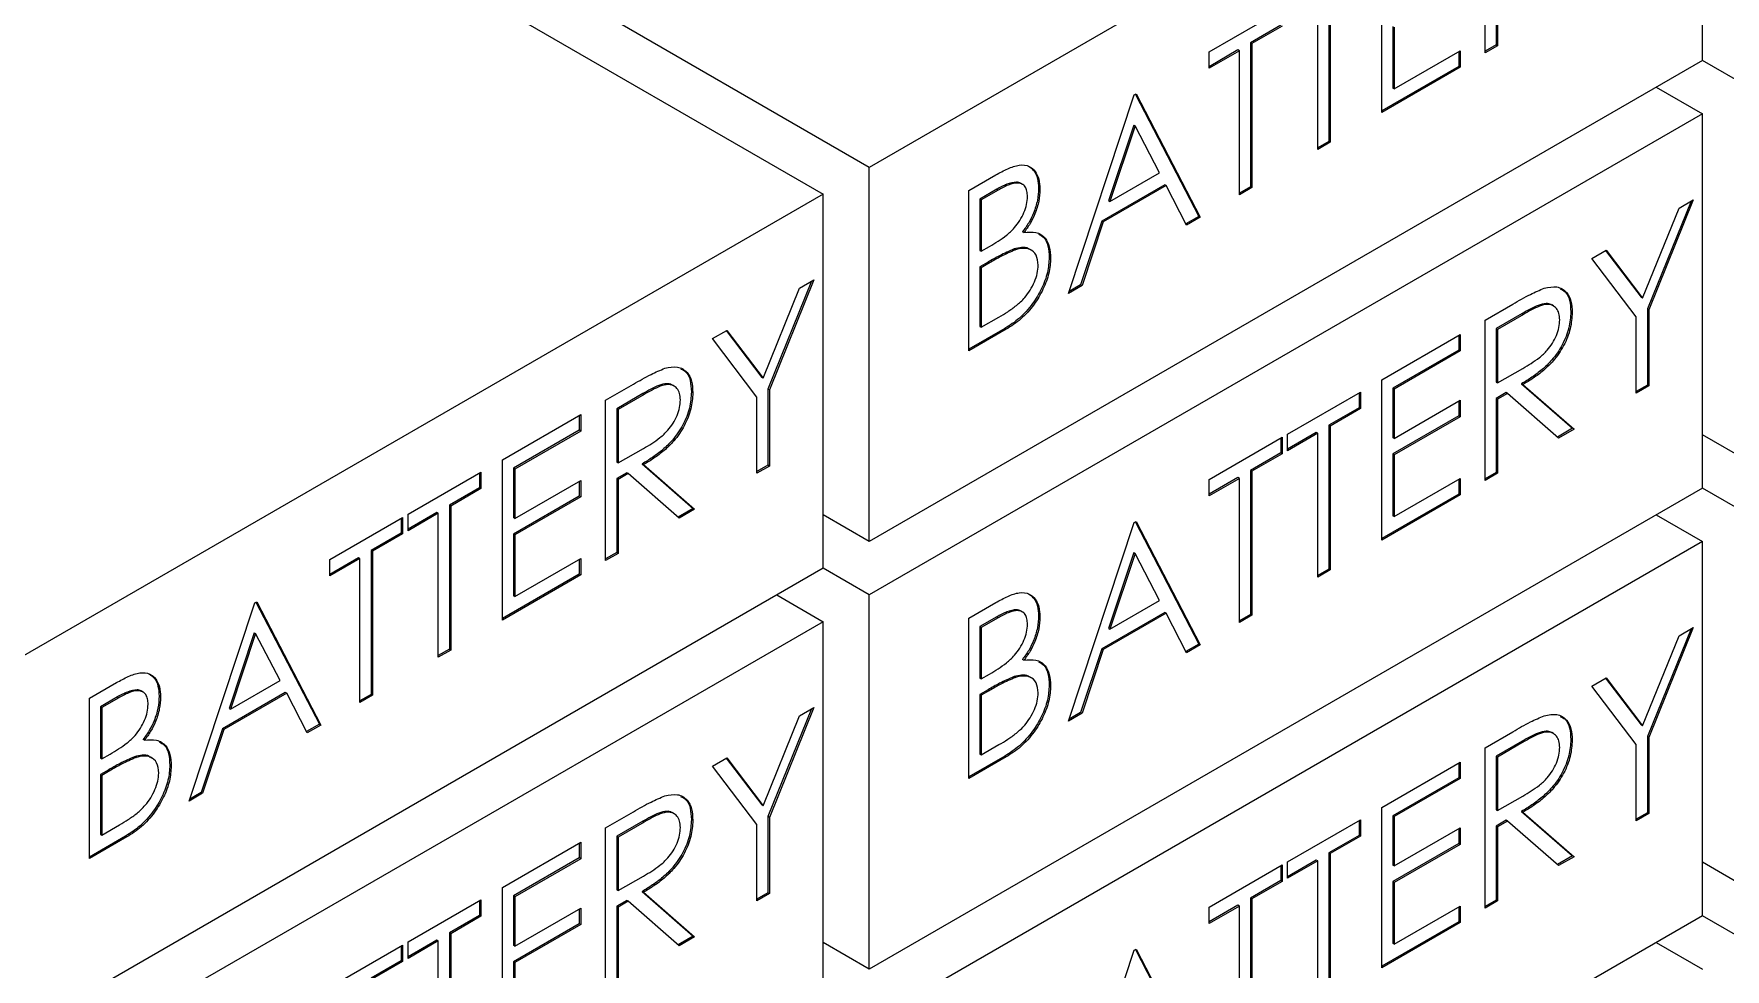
# Model space of a CAD drawing. Header units: millimetres. Extents: x 0 to 17520, y 0 to 12300.
# Drawn here: x 15030.5 to 15288.9, y 10378.2 to 10521.1 of the extents above; entities that cross this region are included whole.
import ezdxf

# ---------------------------------------------------------------- set-up
doc = ezdxf.new("R2010")
doc.units = ezdxf.units.MM
doc.header["$LTSCALE"] = 30

msp = doc.modelspace()

# ---------------------------------------------------------------- linework, layer by layer
for p, q in [((15158.121, 10500.73), (14981.344, 10602.781)), ((14974.273, 10598.699), (15151.05, 10496.648)), ((15285.4, 10574.207), (15158.121, 10500.73)), ((15285.4, 10517.049), (15285.4, 10574.207)), ((15252.184, 10518.215), (15252.184, 10542.711)), ((15236.41, 10509.109), (15236.41, 10533.605)), ((15253.875, 10530.742), (15253.875, 10519.436)), ((15254.087, 10530.62), (15254.087, 10519.314)), ((15210.029, 10518.376), (15221.18, 10524.813)), ((15226.619, 10503.457), (15226.619, 10525.44)), ((15228.311, 10526.662), (15228.311, 10504.678)), ((15228.523, 10526.539), (15228.523, 10504.556)), ((15220.967, 10522.423), (15216.344, 10519.754)), ((15221.18, 10522.3), (15216.556, 10519.631)), ((15238.101, 10522.264), (15238.101, 10512.843)), ((15238.313, 10522.142), (15238.313, 10512.72)), ((15216.344, 10519.754), (15216.344, 10497.77)), ((15216.556, 10519.631), (15216.344, 10519.754)), ((15216.556, 10519.631), (15216.556, 10497.648)), ((15253.875, 10519.436), (15252.184, 10518.46)), ((15254.087, 10519.314), (15252.184, 10518.215)), ((15254.087, 10519.314), (15253.875, 10519.436)), ((15285.4, 10517.049), (15158.121, 10443.572)), ((15214.44, 10518.655), (15210.029, 10516.108)), ((15214.652, 10518.532), (15210.029, 10515.863)), ((15210.029, 10515.863), (15210.029, 10518.376)), ((15214.652, 10518.532), (15214.44, 10518.655)), ((15214.652, 10496.549), (15214.652, 10518.532)), ((15238.313, 10512.72), (15248.376, 10518.529)), ((15248.164, 10518.407), (15248.164, 10516.139)), ((15248.376, 10518.529), (15248.376, 10516.017)), ((15292.471, 10512.965), (15285.399, 10517.048)), ((15248.164, 10516.139), (15236.41, 10509.354)), ((15248.376, 10516.017), (15236.41, 10509.109)), ((15248.376, 10516.017), (15248.164, 10516.139)), ((15188.544, 10481.476), (15198.607, 10511.782)), ((15198.607, 10511.782), (15198.879, 10511.939)), ((15198.764, 10511.873), (15208.457, 10493.217)), ((15198.879, 10511.939), (15208.669, 10493.094)), ((15238.313, 10512.72), (15238.101, 10512.843)), ((15278.328, 10512.966), (15285.4, 10508.883)), ((15285.4, 10508.883), (15158.121, 10435.407)), ((15198.509, 10507.196), (15194.668, 10495.62)), ((15198.721, 10507.073), (15194.88, 10495.498)), ((15198.509, 10507.196), (15198.721, 10507.073)), ((15202.461, 10499.874), (15198.721, 10507.073)), ((15285.4, 10451.726), (15285.4, 10508.883)), ((15228.311, 10504.678), (15226.619, 10503.701)), ((15228.523, 10504.556), (15226.619, 10503.457)), ((15228.523, 10504.556), (15228.311, 10504.678)), ((15158.121, 10443.572), (15158.121, 10500.73)), ((15173.314, 10497.18), (15177.453, 10499.57)), ((15194.88, 10495.498), (15202.461, 10499.874)), ((15151.05, 10496.648), (15023.77, 10423.171)), ((15151.05, 10439.49), (15151.05, 10496.648)), ((15173.314, 10472.684), (15173.314, 10497.18)), ((15177.589, 10497.381), (15175.006, 10495.89)), ((15177.801, 10497.259), (15175.218, 10495.767)), ((15177.589, 10497.381), (15177.801, 10497.259)), ((15181.535, 10498.122), (15181.269, 10498.275)), ((15184.193, 10497.39), (15183.98, 10497.513)), ((15203.252, 10498.063), (15193.635, 10492.512)), ((15203.464, 10497.941), (15193.847, 10492.389)), ((15203.464, 10497.941), (15203.252, 10498.063)), ((15206.6, 10491.9), (15203.464, 10497.941)), ((15216.344, 10497.77), (15214.652, 10496.793)), ((15216.556, 10497.648), (15214.652, 10496.549)), ((15216.556, 10497.648), (15216.344, 10497.77)), ((15175.006, 10495.89), (15175.006, 10488.038)), ((15175.006, 10495.89), (15175.218, 10495.767)), ((15175.218, 10495.767), (15175.218, 10487.916)), ((15194.668, 10495.62), (15194.88, 10495.498)), ((15276.257, 10480.759), (15281.823, 10494.498)), ((15283.662, 10495.56), (15276.992, 10479.103)), ((15284.003, 10495.757), (15277.204, 10478.98)), ((15281.823, 10494.498), (15284.003, 10495.757)), ((15181.741, 10490.764), (15181.528, 10490.886)), ((15193.635, 10492.512), (15190.41, 10482.798)), ((15193.847, 10492.389), (15190.622, 10482.676)), ((15193.847, 10492.389), (15193.635, 10492.512)), ((15208.457, 10493.217), (15206.502, 10492.088)), ((15208.669, 10493.094), (15206.6, 10491.9)), ((15208.669, 10493.094), (15208.457, 10493.217)), ((15175.218, 10487.916), (15176.497, 10488.654)), ((15180.237, 10488.256), (15180.449, 10488.134)), ((15175.006, 10488.038), (15175.218, 10487.916)), ((15176.268, 10486.254), (15175.006, 10485.526)), ((15176.48, 10486.132), (15175.218, 10485.403)), ((15176.268, 10486.254), (15176.48, 10486.132)), ((15182.88, 10488.057), (15182.615, 10488.21)), ((15185.824, 10486.86), (15185.612, 10486.982)), ((15268.501, 10486.808), (15270.681, 10488.066)), ((15275.301, 10477.881), (15268.501, 10486.808)), ((15270.599, 10488.019), (15276.044, 10480.881)), ((15270.681, 10488.066), (15276.257, 10480.759)), ((15149.311, 10483.324), (15142.642, 10466.867)), ((15149.653, 10483.521), (15142.854, 10466.745)), ((15147.473, 10482.263), (15149.653, 10483.521)), ((15175.006, 10485.526), (15175.006, 10476.418)), ((15175.006, 10485.526), (15175.218, 10485.403)), ((15175.218, 10485.403), (15175.218, 10476.296)), ((15141.906, 10468.524), (15147.473, 10482.263)), ((15190.622, 10482.676), (15188.544, 10481.476)), ((15190.41, 10482.798), (15188.645, 10481.779)), ((15190.622, 10482.676), (15190.41, 10482.798)), ((15276.257, 10480.759), (15276.044, 10480.881)), ((15252.184, 10477.388), (15256.429, 10479.838)), ((15257.853, 10478.393), (15253.875, 10476.097)), ((15258.065, 10478.27), (15254.087, 10475.974)), ((15257.853, 10478.393), (15258.065, 10478.27)), ((15262.647, 10479.551), (15262.382, 10479.704)), ((15265.51, 10478.53), (15265.298, 10478.652)), ((15276.992, 10479.103), (15276.992, 10467.458)), ((15277.204, 10478.98), (15276.992, 10479.103)), ((15277.204, 10478.98), (15277.204, 10467.336)), ((15134.151, 10474.572), (15136.331, 10475.831)), ((15136.249, 10475.783), (15141.694, 10468.646)), ((15136.331, 10475.831), (15141.906, 10468.524)), ((15178.839, 10476.118), (15173.314, 10472.929)), ((15179.051, 10475.996), (15173.314, 10472.684)), ((15175.006, 10476.418), (15175.218, 10476.296)), ((15175.218, 10476.296), (15177.929, 10477.861)), ((15179.051, 10475.996), (15178.839, 10476.118)), ((15252.184, 10452.891), (15252.184, 10477.388)), ((15253.875, 10476.097), (15253.875, 10467.931)), ((15253.875, 10476.097), (15254.087, 10475.974)), ((15254.087, 10475.974), (15254.087, 10467.809)), ((15275.301, 10466.237), (15275.301, 10477.881)), ((15140.95, 10465.646), (15134.151, 10474.572)), ((15236.41, 10468.282), (15248.376, 10475.19)), ((15248.164, 10472.8), (15238.101, 10466.991)), ((15248.164, 10475.067), (15248.164, 10472.8)), ((15248.376, 10472.677), (15248.164, 10472.8)), ((15248.376, 10475.19), (15248.376, 10472.677)), ((15248.376, 10472.677), (15238.313, 10466.868)), ((15117.833, 10465.152), (15122.078, 10467.603)), ((15141.906, 10468.524), (15141.694, 10468.646)), ((15236.41, 10443.785), (15236.41, 10468.282)), ((15253.875, 10467.931), (15254.087, 10467.809)), ((15254.087, 10467.809), (15257.971, 10470.017)), ((15257.776, 10467.671), (15265.57, 10460.864)), ((15257.988, 10467.548), (15257.776, 10467.671)), ((15117.833, 10440.656), (15117.833, 10465.152)), ((15123.502, 10466.157), (15119.525, 10463.861)), ((15123.714, 10466.035), (15119.737, 10463.739)), ((15123.502, 10466.157), (15123.714, 10466.035)), ((15128.296, 10467.315), (15128.031, 10467.468)), ((15131.16, 10466.294), (15130.947, 10466.417)), ((15140.95, 10454.001), (15140.95, 10465.646)), ((15142.642, 10466.867), (15142.642, 10455.223)), ((15142.854, 10466.745), (15142.642, 10466.867)), ((15142.854, 10466.745), (15142.854, 10455.1)), ((15221.996, 10459.96), (15233.146, 10466.398)), ((15232.934, 10466.275), (15232.934, 10464.008)), ((15233.146, 10466.398), (15233.146, 10463.885)), ((15238.101, 10466.991), (15238.101, 10459.453)), ((15238.313, 10466.868), (15238.101, 10466.991)), ((15238.313, 10466.868), (15238.313, 10459.331)), ((15238.313, 10459.331), (15248.376, 10465.14)), ((15248.164, 10465.017), (15248.164, 10462.75)), ((15248.376, 10465.14), (15248.376, 10462.627)), ((15255.422, 10466.312), (15253.875, 10465.419)), ((15253.875, 10465.419), (15253.875, 10454.113)), ((15254.087, 10465.296), (15253.875, 10465.419)), ((15255.634, 10466.189), (15254.087, 10465.296)), ((15254.087, 10465.296), (15254.087, 10453.99)), ((15255.634, 10466.189), (15255.422, 10466.312)), ((15263.428, 10459.382), (15255.634, 10466.189)), ((15257.988, 10467.548), (15265.782, 10460.741)), ((15276.992, 10467.458), (15275.301, 10466.481)), ((15277.204, 10467.336), (15275.301, 10466.237)), ((15277.204, 10467.336), (15276.992, 10467.458)), ((15102.059, 10456.046), (15114.026, 10462.954)), ((15113.814, 10462.832), (15113.814, 10460.564)), ((15114.026, 10462.954), (15114.026, 10460.442)), ((15119.525, 10463.861), (15119.525, 10455.696)), ((15119.525, 10463.861), (15119.737, 10463.739)), ((15119.737, 10463.739), (15119.737, 10455.573)), ((15232.934, 10464.008), (15228.311, 10461.339)), ((15233.146, 10463.885), (15228.523, 10461.216)), ((15233.146, 10463.885), (15232.934, 10464.008)), ((15248.164, 10462.75), (15238.101, 10456.941)), ((15248.376, 10462.627), (15238.313, 10456.818)), ((15248.376, 10462.627), (15248.164, 10462.75)), ((15113.814, 10460.564), (15103.751, 10454.755)), ((15114.026, 10460.442), (15103.963, 10454.633)), ((15114.026, 10460.442), (15113.814, 10460.564)), ((15226.407, 10460.24), (15221.996, 10457.693)), ((15226.619, 10460.117), (15221.996, 10457.448)), ((15221.996, 10457.448), (15221.996, 10459.96)), ((15226.619, 10460.117), (15226.407, 10460.24)), ((15226.619, 10438.133), (15226.619, 10460.117)), ((15228.311, 10461.339), (15228.311, 10439.355)), ((15228.523, 10461.216), (15228.311, 10461.339)), ((15228.523, 10461.216), (15228.523, 10439.232)), ((15265.57, 10460.864), (15263.259, 10459.53)), ((15265.782, 10460.741), (15263.428, 10459.382)), ((15265.782, 10460.741), (15265.57, 10460.864)), ((15292.471, 10455.808), (15285.4, 10459.89)), ((15119.737, 10455.573), (15123.621, 10457.781)), ((15210.029, 10453.052), (15221.18, 10459.489)), ((15220.967, 10459.367), (15220.967, 10457.099)), ((15221.18, 10459.489), (15221.18, 10456.977)), ((15238.313, 10459.331), (15238.101, 10459.453)), ((15102.059, 10431.55), (15102.059, 10456.046)), ((15103.751, 10454.755), (15103.751, 10447.218)), ((15103.963, 10454.633), (15103.751, 10454.755)), ((15119.525, 10455.696), (15119.737, 10455.573)), ((15123.426, 10455.435), (15131.219, 10448.628)), ((15123.638, 10455.313), (15123.426, 10455.435)), ((15123.638, 10455.313), (15131.431, 10448.506)), ((15142.642, 10455.223), (15140.95, 10454.246)), ((15142.854, 10455.1), (15140.95, 10454.001)), ((15142.854, 10455.1), (15142.642, 10455.223)), ((15220.967, 10457.099), (15216.344, 10454.43)), ((15221.18, 10456.977), (15216.556, 10454.308)), ((15221.18, 10456.977), (15220.967, 10457.099)), ((15238.101, 10456.941), (15238.101, 10447.519)), ((15238.313, 10456.818), (15238.101, 10456.941)), ((15238.313, 10456.818), (15238.313, 10447.397)), ((15087.645, 10447.725), (15098.796, 10454.162)), ((15098.584, 10454.04), (15098.584, 10451.772)), ((15098.796, 10454.162), (15098.796, 10451.65)), ((15103.963, 10454.633), (15103.963, 10447.095)), ((15103.963, 10447.095), (15114.026, 10452.904)), ((15113.814, 10452.782), (15113.814, 10450.514)), ((15114.026, 10452.904), (15114.026, 10450.392)), ((15121.072, 10454.076), (15119.525, 10453.183)), ((15119.525, 10453.183), (15119.525, 10441.877)), ((15119.737, 10453.061), (15119.525, 10453.183)), ((15121.284, 10453.954), (15119.737, 10453.061)), ((15119.737, 10453.061), (15119.737, 10441.755)), ((15121.284, 10453.954), (15121.072, 10454.076)), ((15129.077, 10447.147), (15121.284, 10453.954)), ((15214.44, 10453.331), (15210.029, 10450.785)), ((15214.652, 10453.209), (15210.029, 10450.54)), ((15210.029, 10450.54), (15210.029, 10453.052)), ((15214.652, 10453.209), (15214.44, 10453.331)), ((15214.652, 10431.225), (15214.652, 10453.209)), ((15216.344, 10454.43), (15216.344, 10432.447)), ((15216.556, 10454.308), (15216.344, 10454.43)), ((15216.556, 10454.308), (15216.556, 10432.324)), ((15238.313, 10447.397), (15248.376, 10453.206)), ((15248.164, 10453.083), (15248.164, 10450.816)), ((15248.376, 10453.206), (15248.376, 10450.693)), ((15253.875, 10454.113), (15252.184, 10453.136)), ((15254.087, 10453.99), (15252.184, 10452.891)), ((15254.087, 10453.99), (15253.875, 10454.113)), ((15098.584, 10451.772), (15093.96, 10449.103)), ((15098.796, 10451.65), (15094.172, 10448.981)), ((15098.796, 10451.65), (15098.584, 10451.772)), ((15113.814, 10450.514), (15103.751, 10444.705)), ((15114.026, 10450.392), (15103.963, 10444.583)), ((15114.026, 10450.392), (15113.814, 10450.514)), ((15285.4, 10451.726), (15158.121, 10378.249)), ((15248.164, 10450.816), (15236.41, 10444.03)), ((15248.376, 10450.693), (15236.41, 10443.785)), ((15248.376, 10450.693), (15248.164, 10450.816)), ((15292.471, 10447.642), (15285.399, 10451.725)), ((15075.679, 10440.817), (15086.829, 10447.254)), ((15086.617, 10447.132), (15086.617, 10444.864)), ((15086.829, 10447.254), (15086.829, 10444.742)), ((15092.057, 10448.004), (15087.645, 10445.457)), ((15092.269, 10447.882), (15087.645, 10445.213)), ((15087.645, 10445.213), (15087.645, 10447.725)), ((15092.269, 10447.882), (15092.057, 10448.004)), ((15092.269, 10425.898), (15092.269, 10447.882)), ((15093.96, 10449.103), (15093.96, 10427.119)), ((15094.172, 10448.981), (15093.96, 10449.103)), ((15094.172, 10448.981), (15094.172, 10426.997)), ((15103.963, 10447.095), (15103.751, 10447.218)), ((15131.219, 10448.628), (15128.908, 10447.294)), ((15131.431, 10448.506), (15129.077, 10447.147)), ((15131.431, 10448.506), (15131.219, 10448.628)), ((15158.121, 10443.572), (15151.05, 10447.654)), ((15238.313, 10447.397), (15238.101, 10447.519)), ((15278.328, 10447.643), (15285.4, 10443.56)), ((15086.617, 10444.864), (15081.994, 10442.195)), ((15086.829, 10444.742), (15082.206, 10442.073)), ((15086.829, 10444.742), (15086.617, 10444.864)), ((15103.751, 10444.705), (15103.751, 10435.284)), ((15103.963, 10444.583), (15103.751, 10444.705)), ((15103.963, 10444.583), (15103.963, 10435.161)), ((15188.544, 10416.153), (15198.607, 10446.458)), ((15198.607, 10446.458), (15198.879, 10446.615)), ((15198.764, 10446.549), (15208.457, 10427.894)), ((15198.879, 10446.615), (15208.669, 10427.771)), ((15081.994, 10442.195), (15081.994, 10420.211)), ((15082.206, 10442.073), (15081.994, 10442.195)), ((15082.206, 10442.073), (15082.206, 10420.089)), ((15119.525, 10441.877), (15117.833, 10440.901)), ((15119.737, 10441.755), (15117.833, 10440.656)), ((15119.737, 10441.755), (15119.525, 10441.877)), ((15285.4, 10443.56), (15158.121, 10370.083)), ((15198.509, 10441.872), (15194.668, 10430.297)), ((15198.721, 10441.75), (15194.88, 10430.175)), ((15198.509, 10441.872), (15198.721, 10441.75)), ((15202.461, 10434.551), (15198.721, 10441.75)), ((15285.4, 10386.402), (15285.4, 10443.56)), ((15151.05, 10439.49), (15023.77, 10366.013)), ((15080.09, 10441.096), (15075.679, 10438.549)), ((15080.302, 10440.973), (15075.679, 10438.304)), ((15075.679, 10438.304), (15075.679, 10440.817)), ((15080.302, 10440.973), (15080.09, 10441.096)), ((15080.302, 10418.99), (15080.302, 10440.973)), ((15103.963, 10435.161), (15114.026, 10440.97)), ((15113.814, 10440.848), (15113.814, 10438.58)), ((15114.026, 10440.97), (15114.026, 10438.458)), ((15158.121, 10435.407), (15151.048, 10439.489)), ((15228.311, 10439.355), (15226.619, 10438.378)), ((15228.523, 10439.232), (15226.619, 10438.133)), ((15228.523, 10439.232), (15228.311, 10439.355)), ((15113.814, 10438.58), (15102.059, 10431.795)), ((15114.026, 10438.458), (15102.059, 10431.55)), ((15114.026, 10438.458), (15113.814, 10438.58)), ((15054.194, 10403.918), (15064.256, 10434.223)), ((15064.256, 10434.223), (15064.528, 10434.38)), ((15064.414, 10434.314), (15074.107, 10415.658)), ((15064.528, 10434.38), (15074.319, 10415.536)), ((15103.963, 10435.161), (15103.751, 10435.284)), ((15143.977, 10435.407), (15151.05, 10431.325)), ((15158.121, 10378.249), (15158.121, 10435.407)), ((15173.314, 10431.857), (15177.453, 10434.247)), ((15194.88, 10430.175), (15202.461, 10434.551)), ((15173.314, 10407.361), (15173.314, 10431.857)), ((15177.589, 10432.058), (15175.006, 10430.566)), ((15177.801, 10431.935), (15175.218, 10430.444)), ((15177.589, 10432.058), (15177.801, 10431.935)), ((15181.535, 10432.798), (15181.269, 10432.951)), ((15184.193, 10432.067), (15183.98, 10432.19)), ((15203.252, 10432.74), (15193.635, 10427.188)), ((15203.464, 10432.617), (15193.847, 10427.066)), ((15203.464, 10432.617), (15203.252, 10432.74)), ((15206.6, 10426.576), (15203.464, 10432.617)), ((15216.344, 10432.447), (15214.652, 10431.47)), ((15216.556, 10432.324), (15214.652, 10431.225)), ((15216.556, 10432.324), (15216.344, 10432.447)), ((15151.05, 10431.325), (15023.77, 10357.848)), ((15064.159, 10429.637), (15060.317, 10418.062)), ((15064.371, 10429.515), (15060.53, 10417.939)), ((15064.159, 10429.637), (15064.371, 10429.515)), ((15068.111, 10422.315), (15064.371, 10429.515)), ((15151.05, 10374.167), (15151.05, 10431.325)), ((15175.006, 10430.566), (15175.006, 10422.715)), ((15175.006, 10430.566), (15175.218, 10430.444)), ((15175.218, 10430.444), (15175.218, 10422.592)), ((15194.668, 10430.297), (15194.88, 10430.175)), ((15276.257, 10415.436), (15281.823, 10429.175)), ((15283.662, 10430.236), (15276.992, 10413.779)), ((15284.003, 10430.434), (15277.204, 10413.657)), ((15281.823, 10429.175), (15284.003, 10430.434)), ((15093.96, 10427.119), (15092.269, 10426.143)), ((15094.172, 10426.997), (15092.269, 10425.898)), ((15094.172, 10426.997), (15093.96, 10427.119)), ((15193.635, 10427.188), (15190.41, 10417.475)), ((15193.847, 10427.066), (15190.622, 10417.353)), ((15193.847, 10427.066), (15193.635, 10427.188)), ((15208.457, 10427.894), (15206.502, 10426.765)), ((15208.669, 10427.771), (15206.6, 10426.576)), ((15208.669, 10427.771), (15208.457, 10427.894)), ((15181.741, 10425.44), (15181.528, 10425.563)), ((15038.964, 10419.622), (15043.103, 10422.011)), ((15060.53, 10417.939), (15068.111, 10422.315)), ((15175.006, 10422.715), (15175.218, 10422.592)), ((15175.218, 10422.592), (15176.497, 10423.331)), ((15180.237, 10422.933), (15180.449, 10422.81)), ((15182.88, 10422.734), (15182.615, 10422.887)), ((15185.824, 10421.536), (15185.612, 10421.659)), ((15268.501, 10421.485), (15270.681, 10422.743)), ((15275.301, 10412.558), (15268.501, 10421.485)), ((15270.599, 10422.695), (15276.044, 10415.558)), ((15270.681, 10422.743), (15276.257, 10415.436)), ((15038.964, 10395.125), (15038.964, 10419.622)), ((15043.239, 10419.822), (15040.655, 10418.331)), ((15043.451, 10419.7), (15040.867, 10418.208)), ((15043.239, 10419.822), (15043.451, 10419.7)), ((15047.184, 10420.563), (15046.919, 10420.716)), ((15049.842, 10419.832), (15049.63, 10419.954)), ((15068.901, 10420.504), (15059.285, 10414.953)), ((15069.113, 10420.382), (15059.497, 10414.831)), ((15069.113, 10420.382), (15068.901, 10420.504)), ((15072.25, 10414.341), (15069.113, 10420.382)), ((15081.994, 10420.211), (15080.302, 10419.235)), ((15082.206, 10420.089), (15080.302, 10418.99)), ((15082.206, 10420.089), (15081.994, 10420.211)), ((15176.268, 10420.931), (15175.006, 10420.202)), ((15175.006, 10420.202), (15175.006, 10411.095)), ((15175.006, 10420.202), (15175.218, 10420.08)), ((15176.48, 10420.809), (15175.218, 10420.08)), ((15175.218, 10420.08), (15175.218, 10410.972)), ((15176.268, 10420.931), (15176.48, 10420.809)), ((15040.655, 10418.331), (15040.655, 10410.479)), ((15040.655, 10418.331), (15040.867, 10418.208)), ((15040.867, 10418.208), (15040.867, 10410.357)), ((15060.317, 10418.062), (15060.53, 10417.939)), ((15141.906, 10403.2), (15147.473, 10416.94)), ((15149.311, 10418.001), (15142.642, 10401.544)), ((15149.653, 10418.198), (15142.854, 10401.421)), ((15147.473, 10416.94), (15149.653, 10418.198)), ((15190.622, 10417.353), (15188.544, 10416.153)), ((15190.41, 10417.475), (15188.645, 10416.456)), ((15190.622, 10417.353), (15190.41, 10417.475)), ((15047.39, 10413.205), (15047.178, 10413.327)), ((15059.285, 10414.953), (15056.06, 10405.24)), ((15059.497, 10414.831), (15056.272, 10405.117)), ((15059.497, 10414.831), (15059.285, 10414.953)), ((15074.107, 10415.658), (15072.152, 10414.529)), ((15074.319, 10415.536), (15072.25, 10414.341)), ((15074.319, 10415.536), (15074.107, 10415.658)), ((15252.184, 10412.064), (15256.429, 10414.515)), ((15262.647, 10414.228), (15262.382, 10414.381)), ((15265.51, 10413.207), (15265.298, 10413.329)), ((15276.257, 10415.436), (15276.044, 10415.558)), ((15276.992, 10413.779), (15276.992, 10402.135)), ((15277.204, 10413.657), (15276.992, 10413.779)), ((15277.204, 10413.657), (15277.204, 10402.012)), ((15040.867, 10410.357), (15042.146, 10411.095)), ((15178.839, 10410.795), (15173.314, 10407.606)), ((15175.006, 10411.095), (15175.218, 10410.972)), ((15175.218, 10410.972), (15177.929, 10412.538)), ((15179.051, 10410.673), (15178.839, 10410.795)), ((15252.184, 10387.568), (15252.184, 10412.064)), ((15257.853, 10413.07), (15253.875, 10410.773)), ((15253.875, 10410.773), (15253.875, 10402.608)), ((15253.875, 10410.773), (15254.087, 10410.651)), ((15258.065, 10412.947), (15254.087, 10410.651)), ((15257.853, 10413.07), (15258.065, 10412.947)), ((15275.301, 10400.913), (15275.301, 10412.558)), ((15040.655, 10410.479), (15040.867, 10410.357)), ((15041.917, 10408.696), (15040.655, 10407.967)), ((15042.13, 10408.573), (15040.867, 10407.844)), ((15041.917, 10408.696), (15042.13, 10408.573)), ((15045.886, 10410.697), (15046.098, 10410.575)), ((15048.53, 10410.498), (15048.265, 10410.651)), ((15051.474, 10409.301), (15051.262, 10409.423)), ((15134.151, 10409.249), (15136.331, 10410.507)), ((15140.95, 10400.322), (15134.151, 10409.249)), ((15136.249, 10410.46), (15141.694, 10403.323)), ((15136.331, 10410.507), (15141.906, 10403.2)), ((15179.051, 10410.673), (15173.314, 10407.361)), ((15236.41, 10402.958), (15248.376, 10409.866)), ((15248.164, 10409.744), (15248.164, 10407.476)), ((15248.376, 10409.866), (15248.376, 10407.354)), ((15254.087, 10410.651), (15254.087, 10402.486)), ((15040.655, 10407.967), (15040.655, 10398.859)), ((15040.655, 10407.967), (15040.867, 10407.844)), ((15040.867, 10407.844), (15040.867, 10398.737)), ((15248.164, 10407.476), (15238.101, 10401.667)), ((15248.376, 10407.354), (15238.313, 10401.545)), ((15248.376, 10407.354), (15248.164, 10407.476)), ((15056.272, 10405.117), (15054.194, 10403.918)), ((15056.06, 10405.24), (15054.294, 10404.221)), ((15056.272, 10405.117), (15056.06, 10405.24)), ((15141.906, 10403.2), (15141.694, 10403.323)), ((15254.087, 10402.486), (15257.971, 10404.693)), ((15117.833, 10399.829), (15122.078, 10402.28)), ((15123.502, 10400.834), (15119.525, 10398.538)), ((15123.714, 10400.712), (15119.737, 10398.415)), ((15123.502, 10400.834), (15123.714, 10400.712)), ((15128.296, 10401.992), (15128.031, 10402.145)), ((15131.16, 10400.971), (15130.947, 10401.093)), ((15142.642, 10401.544), (15142.642, 10389.899)), ((15142.854, 10401.421), (15142.642, 10401.544)), ((15142.854, 10401.421), (15142.854, 10389.777)), ((15221.996, 10394.637), (15233.146, 10401.074)), ((15232.934, 10400.952), (15232.934, 10398.684)), ((15233.146, 10401.074), (15233.146, 10398.562)), ((15236.41, 10378.462), (15236.41, 10402.958)), ((15238.101, 10401.667), (15238.101, 10394.13)), ((15238.313, 10401.545), (15238.101, 10401.667)), ((15238.313, 10401.545), (15238.313, 10394.008)), ((15253.875, 10402.608), (15254.087, 10402.486)), ((15255.422, 10400.989), (15253.875, 10400.096)), ((15255.634, 10400.866), (15254.087, 10399.973)), ((15255.634, 10400.866), (15255.422, 10400.989)), ((15263.428, 10394.059), (15255.634, 10400.866)), ((15257.776, 10402.348), (15265.57, 10395.541)), ((15257.988, 10402.225), (15257.776, 10402.348)), ((15257.988, 10402.225), (15265.782, 10395.418)), ((15276.992, 10402.135), (15275.301, 10401.158)), ((15277.204, 10402.012), (15275.301, 10400.913)), ((15277.204, 10402.012), (15276.992, 10402.135)), ((15044.488, 10398.56), (15038.964, 10395.37)), ((15044.7, 10398.437), (15038.964, 10395.125)), ((15040.655, 10398.859), (15040.867, 10398.737)), ((15040.867, 10398.737), (15043.579, 10400.302)), ((15044.7, 10398.437), (15044.488, 10398.56)), ((15117.833, 10375.333), (15117.833, 10399.829)), ((15119.525, 10398.538), (15119.525, 10390.372)), ((15119.525, 10398.538), (15119.737, 10398.415)), ((15119.737, 10398.415), (15119.737, 10390.25)), ((15140.95, 10388.678), (15140.95, 10400.322)), ((15232.934, 10398.684), (15228.311, 10396.015)), ((15233.146, 10398.562), (15228.523, 10395.893)), ((15233.146, 10398.562), (15232.934, 10398.684)), ((15238.313, 10394.008), (15248.376, 10399.817)), ((15248.164, 10399.694), (15248.164, 10397.427)), ((15248.376, 10399.817), (15248.376, 10397.304)), ((15253.875, 10400.096), (15253.875, 10388.79)), ((15254.087, 10399.973), (15253.875, 10400.096)), ((15254.087, 10399.973), (15254.087, 10388.667)), ((15102.059, 10390.723), (15114.026, 10397.631)), ((15113.814, 10395.241), (15103.751, 10389.432)), ((15113.814, 10397.508), (15113.814, 10395.241)), ((15114.026, 10395.118), (15113.814, 10395.241)), ((15114.026, 10397.631), (15114.026, 10395.118)), ((15228.311, 10396.015), (15228.311, 10374.031)), ((15228.523, 10395.893), (15228.311, 10396.015)), ((15228.523, 10395.893), (15228.523, 10373.909)), ((15248.164, 10397.427), (15238.101, 10391.618)), ((15248.376, 10397.304), (15238.313, 10391.495)), ((15248.376, 10397.304), (15248.164, 10397.427)), ((15265.57, 10395.541), (15263.259, 10394.207)), ((15265.782, 10395.418), (15263.428, 10394.059)), ((15265.782, 10395.418), (15265.57, 10395.541)), ((15114.026, 10395.118), (15103.963, 10389.309)), ((15210.029, 10387.729), (15221.18, 10394.166)), ((15220.967, 10394.044), (15220.967, 10391.776)), ((15221.18, 10394.166), (15221.18, 10391.654)), ((15226.407, 10394.916), (15221.996, 10392.37)), ((15226.619, 10394.794), (15221.996, 10392.125)), ((15221.996, 10392.125), (15221.996, 10394.637)), ((15226.619, 10394.794), (15226.407, 10394.916)), ((15226.619, 10372.81), (15226.619, 10394.794)), ((15238.313, 10394.008), (15238.101, 10394.13)), ((15292.471, 10390.484), (15285.4, 10394.566)), ((15102.059, 10366.227), (15102.059, 10390.723)), ((15119.525, 10390.372), (15119.737, 10390.25)), ((15119.737, 10390.25), (15123.621, 10392.458)), ((15123.426, 10390.112), (15131.219, 10383.305)), ((15123.638, 10389.99), (15123.426, 10390.112)), ((15220.967, 10391.776), (15216.344, 10389.107)), ((15221.18, 10391.654), (15216.556, 10388.985)), ((15221.18, 10391.654), (15220.967, 10391.776)), ((15238.101, 10391.618), (15238.101, 10382.196)), ((15238.313, 10391.495), (15238.101, 10391.618)), ((15238.313, 10391.495), (15238.313, 10382.074)), ((15087.645, 10382.402), (15098.796, 10388.839)), ((15098.584, 10388.716), (15098.584, 10386.449)), ((15098.796, 10388.839), (15098.796, 10386.326)), ((15103.751, 10389.432), (15103.751, 10381.895)), ((15103.963, 10389.309), (15103.751, 10389.432)), ((15103.963, 10389.309), (15103.963, 10381.772)), ((15103.963, 10381.772), (15114.026, 10387.581)), ((15114.026, 10387.581), (15114.026, 10385.069)), ((15121.072, 10388.753), (15119.525, 10387.86)), ((15119.525, 10387.86), (15119.525, 10376.554)), ((15119.737, 10387.738), (15119.525, 10387.86)), ((15121.284, 10388.631), (15119.737, 10387.738)), ((15119.737, 10387.738), (15119.737, 10376.432)), ((15121.284, 10388.631), (15121.072, 10388.753)), ((15129.077, 10381.824), (15121.284, 10388.631)), ((15123.638, 10389.99), (15131.431, 10383.183)), ((15142.642, 10389.899), (15140.95, 10388.923)), ((15142.854, 10389.777), (15140.95, 10388.678)), ((15142.854, 10389.777), (15142.642, 10389.899)), ((15214.44, 10388.008), (15210.029, 10385.462)), ((15214.652, 10387.886), (15210.029, 10385.217)), ((15210.029, 10385.217), (15210.029, 10387.729)), ((15214.652, 10387.886), (15214.44, 10388.008)), ((15214.652, 10365.902), (15214.652, 10387.886)), ((15216.344, 10389.107), (15216.344, 10367.123)), ((15216.556, 10388.985), (15216.344, 10389.107)), ((15216.556, 10388.985), (15216.556, 10367.001)), ((15238.313, 10382.074), (15248.376, 10387.883)), ((15248.164, 10387.76), (15248.164, 10385.493)), ((15248.376, 10387.883), (15248.376, 10385.37)), ((15253.875, 10388.79), (15252.184, 10387.813)), ((15254.087, 10388.667), (15252.184, 10387.568)), ((15254.087, 10388.667), (15253.875, 10388.79)), ((15098.584, 10386.449), (15093.96, 10383.78)), ((15098.796, 10386.326), (15094.172, 10383.657)), ((15098.796, 10386.326), (15098.584, 10386.449)), ((15113.814, 10385.191), (15103.751, 10379.382)), ((15114.026, 10385.069), (15103.963, 10379.26)), ((15113.814, 10387.459), (15113.814, 10385.191)), ((15114.026, 10385.069), (15113.814, 10385.191)), ((15285.4, 10386.402), (15158.121, 10312.926)), ((15248.164, 10385.493), (15236.41, 10378.707)), ((15248.376, 10385.37), (15236.41, 10378.462)), ((15248.376, 10385.37), (15248.164, 10385.493)), ((15292.471, 10382.319), (15285.399, 10386.402)), ((15092.057, 10382.681), (15087.645, 10380.134)), ((15092.269, 10382.558), (15087.645, 10379.889)), ((15087.645, 10379.889), (15087.645, 10382.402)), ((15092.269, 10382.558), (15092.057, 10382.681)), ((15092.269, 10360.575), (15092.269, 10382.558)), ((15093.96, 10383.78), (15093.96, 10361.796)), ((15094.172, 10383.657), (15093.96, 10383.78)), ((15094.172, 10383.657), (15094.172, 10361.674)), ((15131.219, 10383.305), (15128.908, 10381.971)), ((15131.431, 10383.183), (15129.077, 10381.824)), ((15131.431, 10383.183), (15131.219, 10383.305)), ((15158.121, 10378.249), (15151.05, 10382.331)), ((15278.328, 10382.32), (15285.4, 10378.237)), ((15075.679, 10375.494), (15086.829, 10381.931)), ((15086.617, 10381.808), (15086.617, 10379.541)), ((15086.829, 10381.931), (15086.829, 10379.418)), ((15103.963, 10381.772), (15103.751, 10381.895)), ((15188.544, 10350.83), (15198.607, 10381.135)), ((15198.607, 10381.135), (15198.879, 10381.292)), ((15198.764, 10381.226), (15208.457, 10362.57)), ((15198.879, 10381.292), (15208.669, 10362.448)), ((15238.313, 10382.074), (15238.101, 10382.196)), ((15086.617, 10379.541), (15081.994, 10376.872)), ((15086.829, 10379.418), (15082.206, 10376.749)), ((15086.829, 10379.418), (15086.617, 10379.541)), ((15103.751, 10379.382), (15103.751, 10369.96)), ((15103.963, 10379.26), (15103.751, 10379.382)), ((15103.963, 10379.26), (15103.963, 10369.838))]:
    msp.add_line(p, q)
for points, knots in [([(15177.453, 10499.57), (15178.057, 10499.901), (15179.263, 10500.562), (15181.057, 10501.196), (15182.539, 10501.032), (15183.509, 10500.171), (15184.094, 10498.981), (15184.16, 10497.921), (15184.193, 10497.39)], [0, 0, 0, 0, 0.18701765, 0.37373005, 0.55994653, 0.70662578, 0.85330834, 1, 1, 1, 1]), ([(15182.463, 10500.894), (15182.742, 10500.697), (15183.338, 10500.275), (15183.877, 10499.096), (15183.946, 10498.04), (15183.98, 10497.513)], [0, 0, 0, 0, 0.30472077, 0.65234959, 1, 1, 1, 1]), ([(15176.497, 10488.654), (15176.928, 10488.91), (15177.79, 10489.423), (15179.076, 10490.319), (15180.23, 10491.362), (15181.137, 10492.584), (15181.777, 10493.805), (15182.211, 10495.081), (15182.263, 10495.858), (15182.289, 10496.247)], [0, 0, 0, 0, 0.16694815, 0.33381641, 0.50028585, 0.6252678, 0.75023925, 0.87516029, 1, 1, 1, 1]), ([(15181.287, 10498.246), (15181.268, 10498.263), (15181.091, 10498.424), (15180.385, 10498.515), (15179.14, 10498.221), (15178.107, 10497.661), (15177.589, 10497.381)], [0, 0, 0, 0, 0.0232752, 0.2186784, 0.6087094, 1, 1, 1, 1]), ([(15182.289, 10496.247), (15182.273, 10496.537), (15182.243, 10497.115), (15181.957, 10497.797), (15181.465, 10498.217), (15180.619, 10498.427), (15179.345, 10498.088), (15178.316, 10497.535), (15177.801, 10497.259)], [0, 0, 0, 0, 0.1250976, 0.250042, 0.3749962, 0.5000342, 0.7496141, 1, 1, 1, 1]), ([(15183.98, 10497.513), (15183.946, 10496.912), (15183.877, 10495.712), (15183.306, 10493.88), (15182.509, 10492.228), (15181.855, 10491.333), (15181.528, 10490.886)], [0, 0, 0, 0, 0.27994023, 0.55966358, 0.77976473, 1, 1, 1, 1]), ([(15184.193, 10497.39), (15184.158, 10496.79), (15184.089, 10495.59), (15183.518, 10493.758), (15182.721, 10492.105), (15182.067, 10491.211), (15181.741, 10490.764)], [0, 0, 0, 0, 0.27994023, 0.55966358, 0.77976473, 1, 1, 1, 1]), ([(15181.741, 10490.764), (15182.376, 10490.833), (15183.645, 10490.971), (15184.982, 10490.102), (15185.707, 10488.648), (15185.785, 10487.456), (15185.824, 10486.86)], [0, 0, 0, 0, 0.2803809, 0.5596038, 0.7797594, 1, 1, 1, 1]), ([(15180.237, 10488.256), (15179.499, 10487.935), (15178.18, 10487.363), (15176.852, 10486.593), (15176.268, 10486.254)], [0, 0, 0, 0, 0.5597286, 1, 1, 1, 1]), ([(15182.605, 10488.14), (15182.547, 10488.198), (15182.248, 10488.498), (15181.4, 10488.519), (15180.625, 10488.344), (15180.237, 10488.256)], [0, 0, 0, 0, 0.10617455, 0.55291753, 1, 1, 1, 1]), ([(15183.921, 10485.761), (15183.858, 10486.327), (15183.732, 10487.461), (15182.762, 10488.236), (15181.632, 10488.426), (15180.843, 10488.231), (15180.449, 10488.134)], [0, 0, 0, 0, 0.279035, 0.5586068, 0.7792196, 1, 1, 1, 1]), ([(15183.981, 10490.51), (15184.259, 10490.373), (15184.933, 10490.043), (15185.484, 10488.751), (15185.569, 10487.572), (15185.612, 10486.982)], [0, 0, 0, 0, 0.2606012, 0.6302292, 1, 1, 1, 1]), ([(15180.449, 10488.134), (15179.711, 10487.813), (15178.392, 10487.24), (15177.064, 10486.471), (15176.48, 10486.132)], [0, 0, 0, 0, 0.5597286, 1, 1, 1, 1]), ([(15177.929, 10477.861), (15178.375, 10478.125), (15179.267, 10478.653), (15180.599, 10479.585), (15181.787, 10480.688), (15182.715, 10481.965), (15183.368, 10483.229), (15183.835, 10484.549), (15183.892, 10485.357), (15183.921, 10485.761)], [0, 0, 0, 0, 0.1669374, 0.333804, 0.5002203, 0.6252187, 0.7502046, 0.8751358, 1, 1, 1, 1]), ([(15185.612, 10486.982), (15185.561, 10486.221), (15185.46, 10484.699), (15184.511, 10482.195), (15183.057, 10479.734), (15181.074, 10477.556), (15179.584, 10476.598), (15178.839, 10476.118)], [0, 0, 0, 0, 0.18667082, 0.37319389, 0.55994662, 0.77970515, 1, 1, 1, 1]), ([(15185.824, 10486.86), (15185.773, 10486.098), (15185.672, 10484.576), (15184.723, 10482.073), (15183.269, 10479.611), (15181.287, 10477.434), (15179.797, 10476.476), (15179.051, 10475.996)], [0, 0, 0, 0, 0.18667082, 0.37319389, 0.55994662, 0.77970515, 1, 1, 1, 1]), ([(15256.429, 10479.838), (15257.33, 10480.362), (15258.939, 10481.297), (15260.533, 10481.979), (15261.235, 10482.279)], [0, 0, 0, 0, 0.5602426, 1, 1, 1, 1]), ([(15261.235, 10482.279), (15261.9, 10482.408), (15263.231, 10482.667), (15264.632, 10481.825), (15265.404, 10480.37), (15265.475, 10479.143), (15265.51, 10478.53)], [0, 0, 0, 0, 0.27979679, 0.5594972, 0.77962258, 1, 1, 1, 1]), ([(15263.687, 10482.148), (15263.945, 10482.035), (15264.615, 10481.741), (15265.179, 10480.469), (15265.258, 10479.258), (15265.298, 10478.652)], [0, 0, 0, 0, 0.23821527, 0.61888969, 1, 1, 1, 1]), ([(15265.298, 10478.652), (15265.242, 10477.846), (15265.132, 10476.234), (15264.079, 10473.567), (15262.559, 10471.375), (15260.917, 10469.793), (15259.353, 10468.625), (15258.302, 10467.989), (15257.776, 10467.671)], [0, 0, 0, 0, 0.1865084, 0.3727473, 0.5590662, 0.7058732, 0.8529083, 1, 1, 1, 1]), ([(15262.393, 10479.665), (15262.354, 10479.697), (15262.12, 10479.894), (15261.424, 10479.967), (15260.328, 10479.681), (15259.09, 10479.091), (15258.265, 10478.626), (15257.853, 10478.393)], [0, 0, 0, 0, 0.0379705, 0.2302241, 0.486342, 0.7431377, 1, 1, 1, 1]), ([(15265.51, 10478.53), (15265.454, 10477.723), (15265.344, 10476.111), (15264.291, 10473.444), (15262.771, 10471.253), (15261.129, 10469.671), (15259.565, 10468.503), (15258.514, 10467.866), (15257.988, 10467.548)], [0, 0, 0, 0, 0.1865084, 0.3727473, 0.5590662, 0.7058732, 0.8529083, 1, 1, 1, 1]), ([(15263.606, 10477.436), (15263.583, 10477.781), (15263.537, 10478.472), (15263.116, 10479.208), (15262.517, 10479.689), (15261.65, 10479.866), (15260.536, 10479.552), (15259.304, 10478.97), (15258.478, 10478.504), (15258.065, 10478.27)], [0, 0, 0, 0, 0.1249284, 0.249848, 0.3747957, 0.4997376, 0.6661836, 0.8330702, 1, 1, 1, 1]), ([(15257.971, 10470.017), (15258.393, 10470.268), (15259.236, 10470.771), (15260.496, 10471.637), (15261.621, 10472.661), (15262.517, 10473.847), (15263.128, 10475.051), (15263.535, 10476.297), (15263.582, 10477.056), (15263.606, 10477.436)], [0, 0, 0, 0, 0.1669329, 0.3338009, 0.5002403, 0.6251736, 0.7501589, 0.87507, 1, 1, 1, 1]), ([(15126.885, 10470.044), (15127.55, 10470.173), (15128.881, 10470.431), (15130.281, 10469.589), (15131.054, 10468.135), (15131.124, 10466.908), (15131.16, 10466.294)], [0, 0, 0, 0, 0.2797982, 0.5595049, 0.7796321, 1, 1, 1, 1]), ([(15122.078, 10467.603), (15122.98, 10468.126), (15124.588, 10469.061), (15126.183, 10469.744), (15126.885, 10470.044)], [0, 0, 0, 0, 0.5602426, 1, 1, 1, 1]), ([(15128.042, 10467.429), (15128.004, 10467.462), (15127.77, 10467.658), (15127.074, 10467.731), (15125.977, 10467.445), (15124.74, 10466.856), (15123.915, 10466.39), (15123.502, 10466.157)], [0, 0, 0, 0, 0.0379706, 0.2302248, 0.4863385, 0.7431369, 1, 1, 1, 1]), ([(15129.336, 10469.913), (15129.594, 10469.8), (15130.265, 10469.506), (15130.829, 10468.233), (15130.908, 10467.022), (15130.947, 10466.417)], [0, 0, 0, 0, 0.23821991, 0.61890174, 1, 1, 1, 1]), ([(15130.947, 10466.417), (15130.892, 10465.61), (15130.781, 10463.998), (15129.729, 10461.331), (15128.208, 10459.14), (15126.567, 10457.558), (15125.003, 10456.39), (15123.952, 10455.753), (15123.426, 10455.435)], [0, 0, 0, 0, 0.1865084, 0.3727473, 0.5590663, 0.7058733, 0.8529122, 1, 1, 1, 1]), ([(15123.621, 10457.781), (15124.043, 10458.032), (15124.886, 10458.535), (15126.145, 10459.402), (15127.271, 10460.425), (15128.167, 10461.612), (15128.778, 10462.816), (15129.184, 10464.061), (15129.232, 10464.821), (15129.256, 10465.2)], [0, 0, 0, 0, 0.1669322, 0.3337939, 0.5002346, 0.6251735, 0.7501498, 0.8750705, 1, 1, 1, 1]), ([(15131.16, 10466.294), (15131.104, 10465.488), (15130.993, 10463.876), (15129.941, 10461.209), (15128.42, 10459.017), (15126.779, 10457.435), (15125.215, 10456.267), (15124.164, 10455.631), (15123.638, 10455.313)], [0, 0, 0, 0, 0.1865084, 0.3727473, 0.5590663, 0.7058733, 0.8529122, 1, 1, 1, 1]), ([(15129.256, 10465.2), (15129.233, 10465.546), (15129.187, 10466.237), (15128.766, 10466.972), (15128.166, 10467.453), (15127.3, 10467.631), (15126.185, 10467.316), (15124.953, 10466.735), (15124.127, 10466.268), (15123.714, 10466.035)], [0, 0, 0, 0, 0.1249185, 0.2498465, 0.3747949, 0.4997373, 0.6661809, 0.8330694, 1, 1, 1, 1]), ([(15177.453, 10434.247), (15178.057, 10434.577), (15179.263, 10435.239), (15181.057, 10435.873), (15182.539, 10435.709), (15183.509, 10434.847), (15184.094, 10433.658), (15184.16, 10432.597), (15184.193, 10432.067)], [0, 0, 0, 0, 0.1870165, 0.3737259, 0.5599412, 0.7066196, 0.8533092, 1, 1, 1, 1]), ([(15182.463, 10435.57), (15182.742, 10435.373), (15183.339, 10434.951), (15183.877, 10433.772), (15183.946, 10432.717), (15183.98, 10432.19)], [0, 0, 0, 0, 0.3047038, 0.6523506, 1, 1, 1, 1]), ([(15181.287, 10432.922), (15181.268, 10432.939), (15181.091, 10433.101), (15180.385, 10433.192), (15179.14, 10432.898), (15178.107, 10432.338), (15177.589, 10432.058)], [0, 0, 0, 0, 0.0232751, 0.2186895, 0.6087118, 1, 1, 1, 1]), ([(15182.289, 10430.924), (15182.273, 10431.213), (15182.243, 10431.792), (15181.957, 10432.474), (15181.465, 10432.894), (15180.619, 10433.104), (15179.345, 10432.765), (15178.316, 10432.212), (15177.801, 10431.935)], [0, 0, 0, 0, 0.1250853, 0.2500308, 0.3749862, 0.5000334, 0.7496117, 1, 1, 1, 1]), ([(15183.98, 10432.19), (15183.946, 10431.589), (15183.877, 10430.389), (15183.306, 10428.557), (15182.509, 10426.904), (15181.855, 10426.01), (15181.528, 10425.563)], [0, 0, 0, 0, 0.2799284, 0.55967, 0.7797618, 1, 1, 1, 1]), ([(15184.193, 10432.067), (15184.158, 10431.467), (15184.089, 10430.266), (15183.519, 10428.434), (15182.721, 10426.782), (15182.067, 10425.888), (15181.741, 10425.44)], [0, 0, 0, 0, 0.2799284, 0.55967, 0.7797618, 1, 1, 1, 1]), ([(15176.497, 10423.331), (15176.928, 10423.587), (15177.79, 10424.1), (15179.076, 10424.996), (15180.23, 10426.039), (15181.137, 10427.261), (15181.777, 10428.481), (15182.211, 10429.757), (15182.263, 10430.535), (15182.289, 10430.924)], [0, 0, 0, 0, 0.1669464, 0.3338131, 0.5002811, 0.625262, 0.7502405, 0.8751506, 1, 1, 1, 1]), ([(15181.741, 10425.44), (15182.376, 10425.51), (15183.645, 10425.648), (15184.982, 10424.779), (15185.707, 10423.325), (15185.785, 10422.133), (15185.824, 10421.536)], [0, 0, 0, 0, 0.2803786, 0.5596075, 0.7797612, 1, 1, 1, 1]), ([(15183.981, 10425.186), (15184.259, 10425.05), (15184.933, 10424.72), (15185.484, 10423.428), (15185.569, 10422.249), (15185.612, 10421.659)], [0, 0, 0, 0, 0.2606012, 0.6302292, 1, 1, 1, 1]), ([(15043.103, 10422.011), (15043.706, 10422.342), (15044.913, 10423.003), (15046.707, 10423.637), (15048.189, 10423.473), (15049.158, 10422.612), (15049.744, 10421.422), (15049.809, 10420.362), (15049.842, 10419.832)], [0, 0, 0, 0, 0.187022, 0.3737301, 0.5599466, 0.7066258, 0.8533084, 1, 1, 1, 1]), ([(15048.113, 10423.335), (15048.392, 10423.138), (15048.988, 10422.716), (15049.527, 10421.537), (15049.596, 10420.482), (15049.63, 10419.954)], [0, 0, 0, 0, 0.30472077, 0.65234959, 1, 1, 1, 1]), ([(15180.237, 10422.933), (15179.499, 10422.612), (15178.18, 10422.039), (15176.852, 10421.27), (15176.268, 10420.931)], [0, 0, 0, 0, 0.5597284, 1, 1, 1, 1]), ([(15180.449, 10422.81), (15179.711, 10422.49), (15178.392, 10421.917), (15177.064, 10421.147), (15176.48, 10420.809)], [0, 0, 0, 0, 0.5597284, 1, 1, 1, 1]), ([(15185.612, 10421.659), (15185.561, 10420.898), (15185.46, 10419.376), (15184.511, 10416.872), (15183.057, 10414.41), (15181.074, 10412.233), (15179.584, 10411.275), (15178.839, 10410.795)], [0, 0, 0, 0, 0.1866713, 0.3731948, 0.5599422, 0.7797046, 1, 1, 1, 1]), ([(15185.824, 10421.536), (15185.773, 10420.775), (15185.672, 10419.253), (15184.723, 10416.749), (15183.269, 10414.288), (15181.287, 10412.11), (15179.797, 10411.152), (15179.051, 10410.673)], [0, 0, 0, 0, 0.1866713, 0.3731948, 0.5599422, 0.7797046, 1, 1, 1, 1]), ([(15182.605, 10422.817), (15182.547, 10422.875), (15182.248, 10423.175), (15181.4, 10423.196), (15180.625, 10423.02), (15180.237, 10422.933)], [0, 0, 0, 0, 0.1061973, 0.5529339, 1, 1, 1, 1]), ([(15183.921, 10420.437), (15183.858, 10421.004), (15183.732, 10422.138), (15182.762, 10422.912), (15181.632, 10423.103), (15180.843, 10422.908), (15180.449, 10422.81)], [0, 0, 0, 0, 0.2790331, 0.5586149, 0.7792261, 1, 1, 1, 1]), ([(15042.146, 10411.095), (15042.578, 10411.352), (15043.44, 10411.864), (15044.726, 10412.76), (15045.879, 10413.804), (15046.786, 10415.025), (15047.427, 10416.246), (15047.86, 10417.522), (15047.912, 10418.3), (15047.938, 10418.688)], [0, 0, 0, 0, 0.16695328, 0.33381582, 0.50027977, 0.62527054, 0.75023819, 0.87516129, 1, 1, 1, 1]), ([(15046.936, 10420.687), (15046.918, 10420.704), (15046.741, 10420.865), (15046.035, 10420.957), (15044.789, 10420.662), (15043.756, 10420.103), (15043.239, 10419.822)], [0, 0, 0, 0, 0.0232752, 0.2186694, 0.60871005, 1, 1, 1, 1]), ([(15047.938, 10418.688), (15047.923, 10418.978), (15047.892, 10419.556), (15047.606, 10420.238), (15047.115, 10420.658), (15046.268, 10420.868), (15044.995, 10420.529), (15043.966, 10419.977), (15043.451, 10419.7)], [0, 0, 0, 0, 0.1250985, 0.2500405, 0.3749947, 0.5000273, 0.7496139, 1, 1, 1, 1]), ([(15049.63, 10419.954), (15049.596, 10419.354), (15049.527, 10418.153), (15048.956, 10416.321), (15048.159, 10414.669), (15047.505, 10413.775), (15047.178, 10413.327)], [0, 0, 0, 0, 0.279939, 0.5596653, 0.7797711, 1, 1, 1, 1]), ([(15049.842, 10419.832), (15049.808, 10419.231), (15049.739, 10418.031), (15049.168, 10416.199), (15048.371, 10414.546), (15047.717, 10413.652), (15047.39, 10413.205)], [0, 0, 0, 0, 0.279939, 0.5596653, 0.7797711, 1, 1, 1, 1]), ([(15177.929, 10412.538), (15178.375, 10412.802), (15179.267, 10413.33), (15180.599, 10414.262), (15181.787, 10415.365), (15182.714, 10416.642), (15183.368, 10417.906), (15183.835, 10419.226), (15183.892, 10420.034), (15183.921, 10420.437)], [0, 0, 0, 0, 0.1669389, 0.3338068, 0.5002244, 0.6252238, 0.7502027, 0.8751349, 1, 1, 1, 1]), ([(15256.429, 10414.515), (15257.33, 10415.039), (15258.939, 10415.973), (15260.533, 10416.656), (15261.235, 10416.956)], [0, 0, 0, 0, 0.5602427, 1, 1, 1, 1]), ([(15261.235, 10416.956), (15261.9, 10417.085), (15263.231, 10417.344), (15264.632, 10416.501), (15265.404, 10415.047), (15265.475, 10413.82), (15265.51, 10413.207)], [0, 0, 0, 0, 0.2798, 0.5595013, 0.7796274, 1, 1, 1, 1]), ([(15263.687, 10416.825), (15263.945, 10416.712), (15264.615, 10416.418), (15265.179, 10415.145), (15265.258, 10413.935), (15265.298, 10413.329)], [0, 0, 0, 0, 0.2382176, 0.6188957, 1, 1, 1, 1]), ([(15047.39, 10413.205), (15048.026, 10413.274), (15049.295, 10413.413), (15050.632, 10412.543), (15051.357, 10411.09), (15051.435, 10409.897), (15051.474, 10409.301)], [0, 0, 0, 0, 0.2803805, 0.5596029, 0.7797605, 1, 1, 1, 1]), ([(15265.298, 10413.329), (15265.242, 10412.522), (15265.132, 10410.91), (15264.079, 10408.243), (15262.559, 10406.052), (15260.917, 10404.47), (15259.353, 10403.302), (15258.302, 10402.666), (15257.776, 10402.348)], [0, 0, 0, 0, 0.1865047, 0.3727471, 0.5590663, 0.7058734, 0.852908, 1, 1, 1, 1]), ([(15262.393, 10414.341), (15262.354, 10414.374), (15262.12, 10414.57), (15261.424, 10414.643), (15260.328, 10414.358), (15259.09, 10413.768), (15258.265, 10413.302), (15257.853, 10413.07)], [0, 0, 0, 0, 0.0379705, 0.2302245, 0.4863403, 0.7431373, 1, 1, 1, 1]), ([(15263.606, 10412.112), (15263.583, 10412.458), (15263.537, 10413.149), (15263.116, 10413.884), (15262.517, 10414.365), (15261.65, 10414.543), (15260.536, 10414.229), (15259.304, 10413.647), (15258.478, 10413.18), (15258.065, 10412.947)], [0, 0, 0, 0, 0.124918, 0.2498436, 0.3747923, 0.4997351, 0.6661807, 0.833069, 1, 1, 1, 1]), ([(15048.254, 10410.582), (15048.197, 10410.639), (15047.898, 10410.939), (15047.05, 10410.96), (15046.274, 10410.785), (15045.886, 10410.697)], [0, 0, 0, 0, 0.1061944, 0.5529282, 1, 1, 1, 1]), ([(15049.57, 10408.202), (15049.507, 10408.768), (15049.381, 10409.902), (15048.412, 10410.677), (15047.282, 10410.867), (15046.493, 10410.672), (15046.098, 10410.575)], [0, 0, 0, 0, 0.2790412, 0.5586159, 0.7792245, 1, 1, 1, 1]), ([(15049.631, 10412.951), (15049.909, 10412.814), (15050.583, 10412.484), (15051.134, 10411.192), (15051.219, 10410.013), (15051.262, 10409.423)], [0, 0, 0, 0, 0.2606005, 0.6302315, 1, 1, 1, 1]), ([(15257.971, 10404.693), (15258.393, 10404.945), (15259.236, 10405.447), (15260.496, 10406.314), (15261.621, 10407.338), (15262.517, 10408.524), (15263.128, 10409.728), (15263.535, 10410.974), (15263.582, 10411.733), (15263.606, 10412.112)], [0, 0, 0, 0, 0.1669318, 0.3337987, 0.5002353, 0.6251739, 0.75015, 0.8750653, 1, 1, 1, 1]), ([(15265.51, 10413.207), (15265.454, 10412.4), (15265.344, 10410.788), (15264.291, 10408.121), (15262.771, 10405.93), (15261.129, 10404.347), (15259.565, 10403.179), (15258.514, 10402.543), (15257.988, 10402.225)], [0, 0, 0, 0, 0.1865047, 0.3727471, 0.5590663, 0.7058734, 0.852908, 1, 1, 1, 1]), ([(15045.886, 10410.697), (15045.148, 10410.377), (15043.83, 10409.804), (15042.502, 10409.034), (15041.917, 10408.696)], [0, 0, 0, 0, 0.5597392, 1, 1, 1, 1]), ([(15046.098, 10410.575), (15045.361, 10410.254), (15044.042, 10409.681), (15042.714, 10408.912), (15042.13, 10408.573)], [0, 0, 0, 0, 0.5597392, 1, 1, 1, 1]), ([(15043.579, 10400.302), (15044.025, 10400.566), (15044.917, 10401.094), (15046.249, 10402.026), (15047.436, 10403.129), (15048.364, 10404.406), (15049.017, 10405.67), (15049.485, 10406.991), (15049.542, 10407.798), (15049.57, 10408.202)], [0, 0, 0, 0, 0.1669423, 0.3338086, 0.5002146, 0.6252171, 0.7502028, 0.8751361, 1, 1, 1, 1]), ([(15051.262, 10409.423), (15051.211, 10408.662), (15051.109, 10407.14), (15050.161, 10404.636), (15048.707, 10402.175), (15046.724, 10399.997), (15045.234, 10399.039), (15044.488, 10398.56)], [0, 0, 0, 0, 0.1866698, 0.3731925, 0.5599479, 0.7797097, 1, 1, 1, 1]), ([(15051.474, 10409.301), (15051.423, 10408.54), (15051.321, 10407.018), (15050.373, 10404.514), (15048.919, 10402.052), (15046.936, 10399.875), (15045.446, 10398.917), (15044.7, 10398.437)], [0, 0, 0, 0, 0.1866698, 0.3731925, 0.5599479, 0.7797097, 1, 1, 1, 1]), ([(15122.078, 10402.28), (15122.98, 10402.803), (15124.588, 10403.738), (15126.183, 10404.42), (15126.885, 10404.72)], [0, 0, 0, 0, 0.5602426, 1, 1, 1, 1]), ([(15126.885, 10404.72), (15127.55, 10404.85), (15128.881, 10405.108), (15130.281, 10404.266), (15131.054, 10402.811), (15131.124, 10401.585), (15131.16, 10400.971)], [0, 0, 0, 0, 0.2797919, 0.5594967, 0.7796223, 1, 1, 1, 1]), ([(15129.336, 10404.59), (15129.594, 10404.476), (15130.265, 10404.182), (15130.829, 10402.91), (15130.908, 10401.699), (15130.947, 10401.093)], [0, 0, 0, 0, 0.23821527, 0.61888969, 1, 1, 1, 1]), ([(15130.947, 10401.093), (15130.892, 10400.287), (15130.781, 10398.675), (15129.729, 10396.008), (15128.208, 10393.816), (15126.567, 10392.234), (15125.003, 10391.066), (15123.952, 10390.43), (15123.426, 10390.112)], [0, 0, 0, 0, 0.1865084, 0.3727473, 0.5590663, 0.7058733, 0.8529122, 1, 1, 1, 1]), ([(15128.042, 10402.106), (15128.004, 10402.138), (15127.77, 10402.335), (15127.074, 10402.408), (15125.977, 10402.122), (15124.74, 10401.532), (15123.915, 10401.067), (15123.502, 10400.834)], [0, 0, 0, 0, 0.0379705, 0.2302241, 0.486342, 0.7431377, 1, 1, 1, 1]), ([(15131.16, 10400.971), (15131.104, 10400.164), (15130.993, 10398.552), (15129.941, 10395.885), (15128.42, 10393.694), (15126.779, 10392.112), (15125.215, 10390.944), (15124.164, 10390.308), (15123.638, 10389.99)], [0, 0, 0, 0, 0.1865084, 0.3727473, 0.5590663, 0.7058733, 0.8529122, 1, 1, 1, 1]), ([(15129.256, 10399.877), (15129.233, 10400.222), (15129.187, 10400.913), (15128.766, 10401.649), (15128.166, 10402.13), (15127.299, 10402.307), (15126.185, 10401.993), (15124.953, 10401.412), (15124.127, 10400.945), (15123.714, 10400.712)], [0, 0, 0, 0, 0.12492936, 0.24984674, 0.37479469, 0.4997368, 0.6661831, 0.83306991, 1, 1, 1, 1]), ([(15123.621, 10392.458), (15124.043, 10392.709), (15124.886, 10393.212), (15126.145, 10394.078), (15127.271, 10395.102), (15128.167, 10396.289), (15128.778, 10397.493), (15129.184, 10398.738), (15129.232, 10399.497), (15129.256, 10399.877)], [0, 0, 0, 0, 0.16693297, 0.33379543, 0.50024014, 0.62517347, 0.75015888, 0.87506999, 1, 1, 1, 1])]:
    msp.add_open_spline(points, degree=3, knots=knots)

doc.saveas('drawing.dxf')
